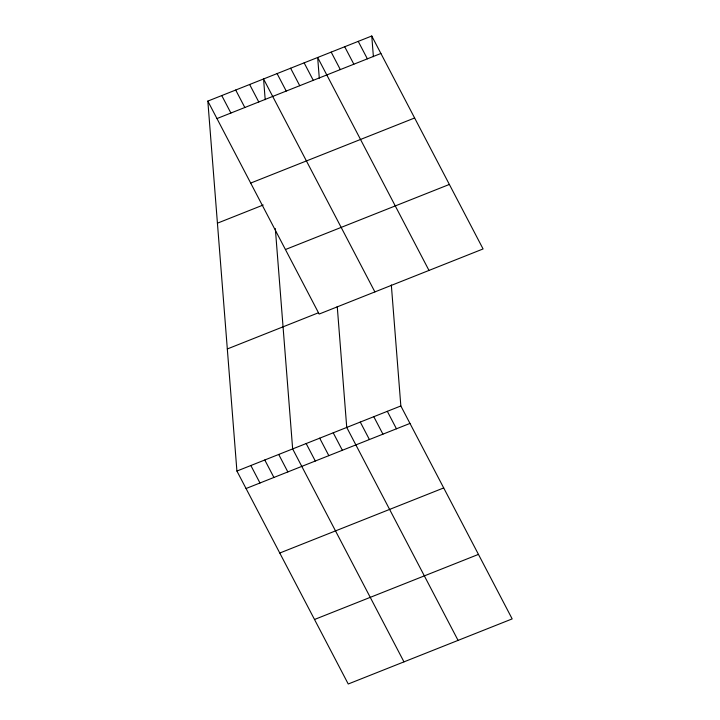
<?xml version="1.0" encoding="UTF-8"?>
<svg xmlns="http://www.w3.org/2000/svg" width="720" height="720" viewBox="0 0 720 720"><rect width="100%" height="100%" fill="white"/><g stroke="black" fill="none" stroke-linecap="round" stroke-linejoin="round"><path stroke-width="1.08" d="M207.828 101.097L371.763 36L483.084 248.949L319.158 314.046L207.828 101.097L236.916 471.051L348.237 684L512.172 618.903L400.842 405.954L391.329 284.958M216.963 118.566L380.898 53.469M250.686 183.078L414.621 117.981M217.422 223.182L263.214 205.002M285.435 249.534L449.361 184.446M227.313 348.966L318.42 312.786M236.916 471.051L400.842 405.954M246.051 488.52L409.977 423.423M279.774 553.032L443.7 487.935M314.514 619.488L478.449 554.4M358.236 41.373L367.371 58.842M344.709 46.737L353.844 64.215M331.182 52.11L340.317 69.588M428.994 270.432L317.664 57.483L319.293 78.192M304.137 62.856L313.272 80.325M290.61 68.22L299.745 85.698M277.092 73.593L286.227 91.062M374.895 291.915L263.565 78.966L265.194 99.675M249.633 84.492L258.768 101.97M235.701 90.027L244.827 107.505M387.324 411.327L396.45 428.796M221.76 95.562L230.895 113.031M373.797 416.7L382.932 434.169M360.27 422.064L369.405 439.542M458.073 640.386L346.743 427.437L337.239 306.441M333.225 432.81L342.36 450.279M319.698 438.174L328.833 455.652M306.171 443.547L315.306 461.016M403.974 661.869L292.653 448.92L275.328 228.564M278.712 454.455L287.847 471.924M264.78 459.981L273.915 477.459M250.848 465.516L259.983 482.994M371.763 36L373.392 56.709"/></g></svg>
